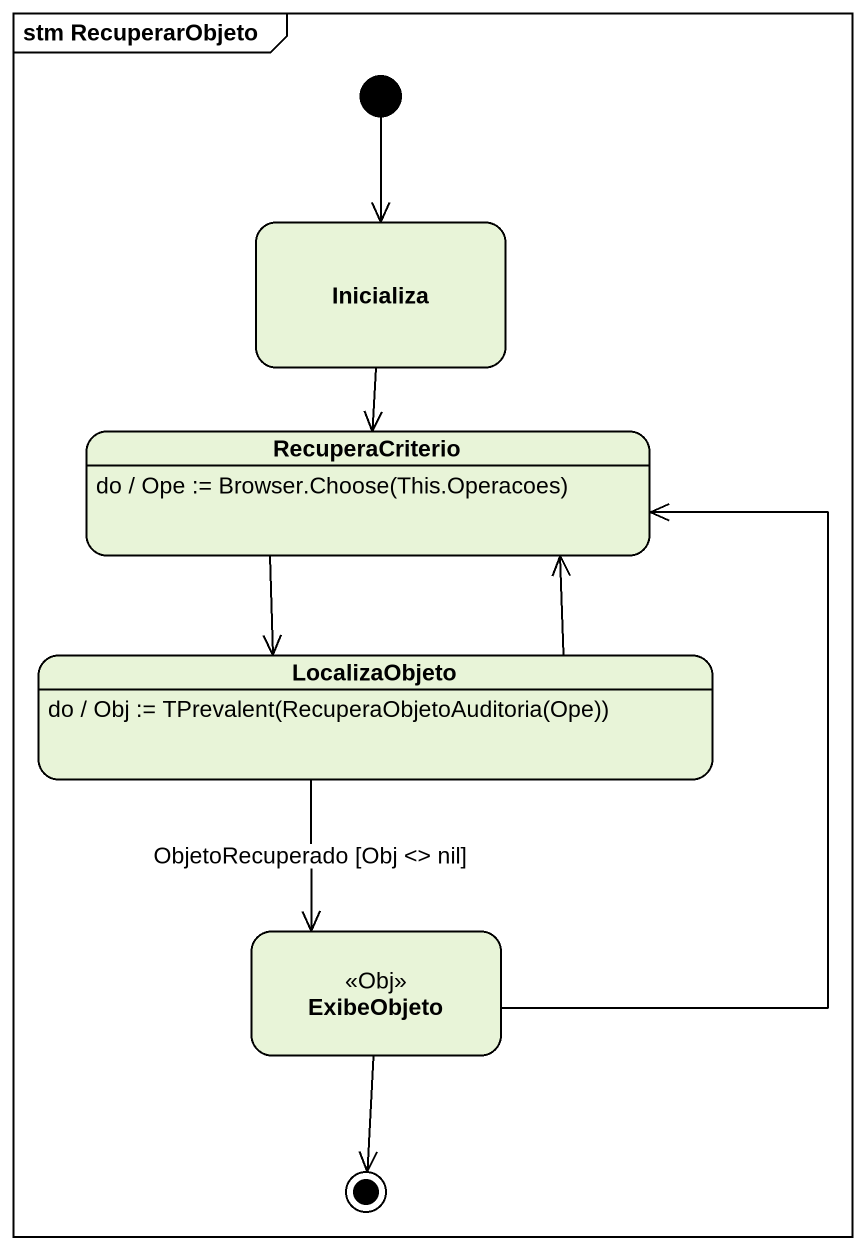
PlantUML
@startuml
mainframe stm RecuperarObjeto
hide empty description
state Inicializa
state RecuperaCriterio
RecuperaCriterio : do / Ope := Browser.Choose(This.Operacoes)
state LocalizaObjeto
LocalizaObjeto : do / Obj := TPrevalent(RecuperaObjetoAuditoria(Ope))
state ExibeObjeto <<Obj>>
[*] --> Inicializa
Inicializa --> RecuperaCriterio
RecuperaCriterio --> LocalizaObjeto
LocalizaObjeto -up-> RecuperaCriterio
LocalizaObjeto --> ExibeObjeto : ObjetoRecuperado [Obj <> nil]
ExibeObjeto -up-> RecuperaCriterio
ExibeObjeto --> [*]
@enduml
